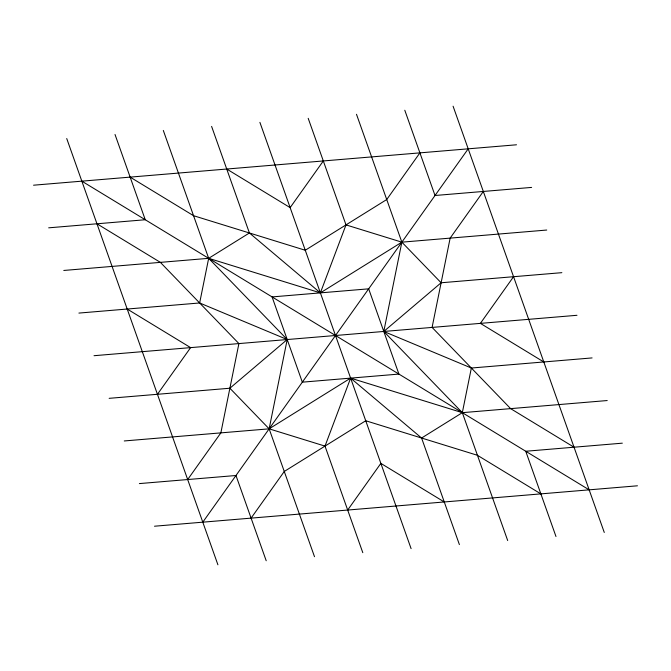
<?xml version="1.0" encoding="UTF-8"?>
<svg xmlns="http://www.w3.org/2000/svg" width="671" height="671" viewBox="0 0 671 671"><rect width="100%" height="100%" fill="white"/><g stroke="black" fill="none" stroke-linecap="round" stroke-linejoin="round"><path stroke-width="1.01" d="M78.91 313.08L199.648 302.973L208.673 258.327L163.313 130.451M592.09 357.92L471.352 368.027L462.327 412.673L507.687 540.549M308.199 118.322L346.001 224.894L320.377 292.875L208.673 258.327L63.787 270.455M362.801 552.678L324.999 446.106L350.623 378.125L462.327 412.673L607.213 400.545M157.442 394.288L190.614 347.628L127.205 309.037M323.321 160.956L290.14 207.624L226.731 169.033M187.679 479.547L220.851 432.879L238.91 343.586L160.377 262.369L96.968 223.787M419.912 152.871L386.731 199.539L305.263 250.249L193.55 215.701L130.14 177.119M202.793 522.172L468.207 148.828M251.088 518.129L284.269 471.461L365.737 420.751L477.45 455.299L540.86 493.881M483.321 191.453L450.149 238.121L432.09 327.414L510.623 408.631L574.032 447.213M347.679 510.044L380.86 463.376L444.269 501.967M513.558 276.712L480.386 323.372L543.795 361.963M109.147 398.331L229.885 388.232L287.205 339.543L208.673 258.327L249.411 232.971L320.377 292.875L401.854 242.164L546.739 230.044M561.853 272.669L441.115 282.768L383.795 331.457L462.327 412.673L421.589 438.029L350.623 378.125L269.146 428.836L124.261 440.956M33.55 185.204L516.502 144.785M48.673 227.83L145.255 219.744L115.018 134.494M531.617 187.41L435.026 195.496L404.789 110.245M94.024 355.705L576.976 315.295M139.383 483.59L235.974 475.504L266.211 560.755M622.327 443.17L525.745 451.256L555.982 536.506M154.498 526.215L637.45 485.796M346.001 224.894L401.854 242.164L441.115 282.768M324.999 446.106L269.146 428.836L229.885 388.232M471.352 368.027L383.795 331.457L401.854 242.164L356.494 114.288M199.648 302.973L287.205 339.543L269.146 428.836L314.506 556.712M81.845 181.162L589.155 489.838M453.084 106.203L604.277 532.464M421.589 438.029L459.392 544.592M259.903 122.365L411.097 548.635M211.608 126.408L249.411 232.971M66.723 138.536L217.916 564.797M368.673 288.832L272.082 296.918L302.327 382.168L398.918 374.082L368.673 288.832"/></g></svg>
